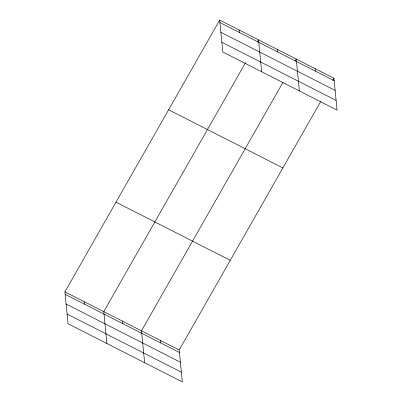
<?xml version="1.0" encoding="UTF-8"?>
<svg xmlns="http://www.w3.org/2000/svg" width="402" height="402" viewBox="0 0 402 402"><rect width="100%" height="100%" fill="white"/><g stroke="black" fill="none" stroke-linecap="round" stroke-linejoin="round"><path stroke-width="0.6" d="M320.64 101.616L179.197 350.006L182.322 381.9L68.054 323.756L64.923 291.862L219.678 20.1L333.946 78.244L337.077 110.138L222.803 51.994L219.678 20.1M245.532 62.697L103.776 311.63L106.907 343.524M257.29 42.044L258.526 39.868L261.657 71.762M282.928 82.425L141.489 330.821L144.614 362.715M294.998 61.23L296.239 59.054L299.364 90.947M332.71 80.415L333.946 78.244M219.919 22.567L334.188 80.707M220.869 32.276L335.142 90.42M221.849 42.285L336.122 100.425M168.609 109.781L282.882 167.925M115.992 202.181L230.266 260.325M64.923 291.862L179.197 350.006M65.164 294.329L179.438 352.474M66.119 304.043L180.392 362.182M67.099 314.047L181.372 372.187M315.093 68.647L315.334 71.114M277.385 49.461L277.626 51.928M239.1 29.984L239.346 32.451M160.343 340.414L160.584 342.876M122.63 321.223L122.876 323.69M84.35 301.746L84.591 304.213"/></g></svg>
